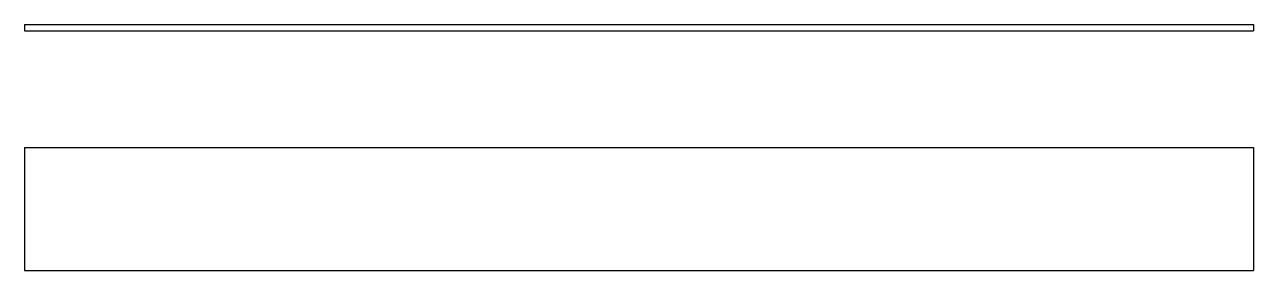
# Model space of a CAD drawing. Header units: millimetres. Extents: x 0 to 20, y 0 to 4.
import ezdxf

# ---------------------------------------------------------------- set-up
doc = ezdxf.new("R2010")
doc.units = ezdxf.units.MM

msp = doc.modelspace()

# ---------------------------------------------------------------- linework, layer by layer
for p, q in [((0, 4, 2), (20, 4, 2)), ((0, 4, 2), (0, 3.9, 2)), ((20, 4, 2), (20, 3.9, 2)), ((0, 3.9, 2), (20, 3.9, 2)), ((0, 2, 2), (20, 2, 2)), ((0, 2, 2), (0, 0, 2)), ((20, 2, 2), (20, 0, 2)), ((0, 0, 2), (20, 0, 2))]:
    msp.add_line(p, q)

doc.saveas('drawing.dxf')
